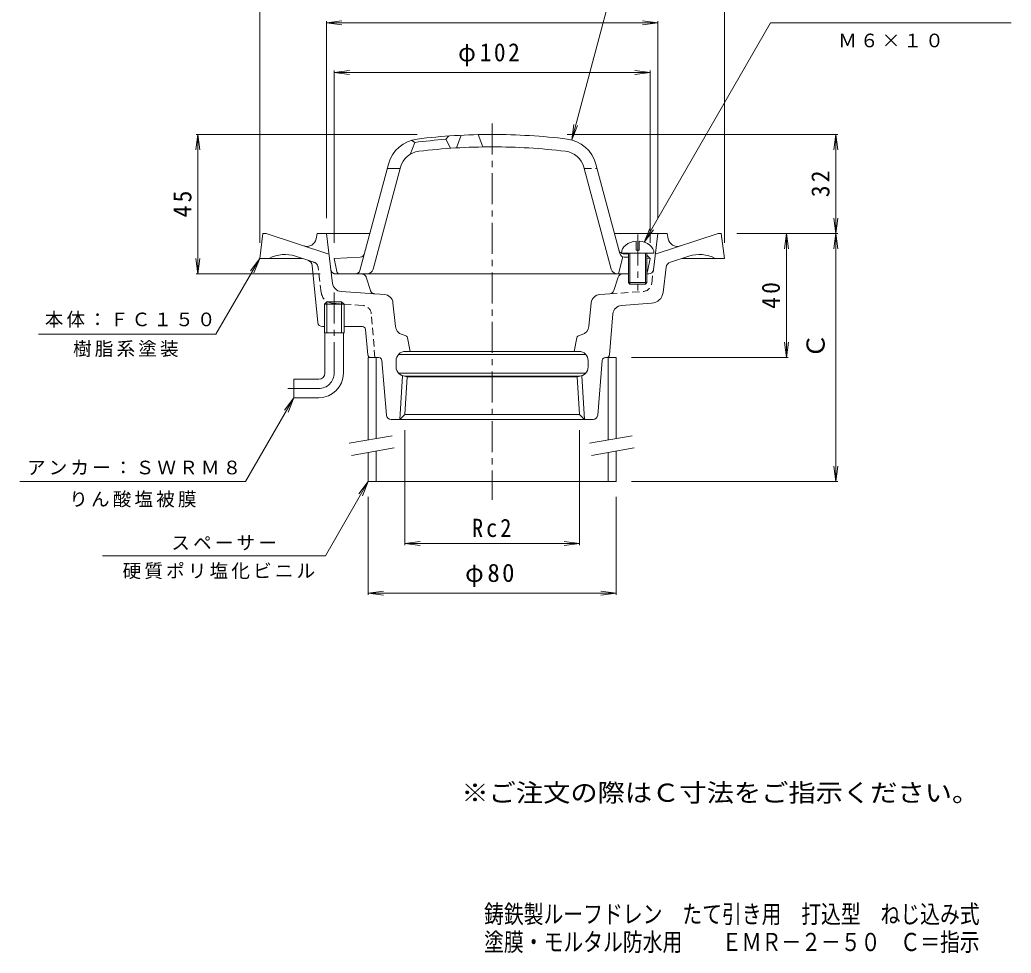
# Model space of a CAD drawing. Units: millimetres, scale not verified. Extents: x -174 to 146, y -230 to 240.
# Drawn here: x -173.8 to 146.3, y -229.9 to 71.4 of the extents above; entities that cross this region are included whole.
import ezdxf
from ezdxf.enums import TextEntityAlignment as Align

# ---------------------------------------------------------------- set-up
doc = ezdxf.new("R2010")
doc.units = ezdxf.units.MM
doc.header["$LTSCALE"] = 2
for name, pattern in [('CHAIN1', [8, 5, -1, 1, -1]), ('DASHED1', [1.8, 1.2, -0.6]), ('DOUBLE_CHAIN2', [12.8, 9, -1, 0.6, -0.6, 0.6, -1])]:
    doc.linetypes.add(name, pattern=pattern)
for name, color, linetype, lineweight in [('0-0_通り芯', 3, 'Continuous', 9), ('0-2_仕上', 6, 'Continuous', 9), ('0-3_建具', 4, 'Continuous', 9), ('0-4_その他', 7, 'Continuous', 9), ('0-E', 7, 'Continuous', 9)]:
    doc.layers.add(name, color=color, linetype=linetype, lineweight=lineweight)
doc.layers.add('F-4_F-4ﾚｲﾔ', color=6, linetype='Continuous')
doc.layers.add('F-5_F-5ﾚｲﾔ', color=2, linetype='Continuous')
doc.styles.add('ＭＳ ゴシック', font='')
doc.styles.get('ＭＳ ゴシック').set_extended_font_data('MS Gothic')

msp = doc.modelspace()

# ---------------------------------------------------------------- linework, layer by layer
at = {"layer": '0-0_通り芯', "linetype": 'CHAIN1'}
for p, q in [((-21.324, 37.875), (-21.324, -83.59)), ((-72.324, -42.624), (-72.324, -16.624)), ((-77.324, -47.624), (-88.324, -47.624))]:
    msp.add_line(p, q, dxfattribs=at)
at = {"layer": '0-0_通り芯'}
for p, q in [((-96.324, -5.624), (-95.324, 2.376)), ((-95.324, 2.376), (-94.324, 2.376)), ((-74.014, -4.223), (-94.324, 2.376)), ((-78.167, 0.652), (-77.824, 2.376)), ((-77.824, 2.376), (-60.815, 2.376)), ((-72.854, -13.67), (-74.824, 2.376)), ((18.166, 2.376), (35.176, 2.376)), ((30.741, -9.307), (32.176, 2.376)), ((31.365, -4.223), (51.676, 2.376)), ((35.518, 0.652), (35.176, 2.376)), ((52.676, 2.376), (51.676, 2.376)), ((53.676, -5.624), (52.676, 2.376)), ((-96.324, -5.624), (-82.647, -5.624)), ((-80.809, -6.221), (-84.834, -4.914)), ((36.237, -6.846), (42.185, -4.914)), ((53.676, -5.624), (39.998, -5.624)), ((-77.617, -26.272), (-79.437, -7.926)), ((33.874, -16.612), (34.87, -8.505)), ((17.982, -16.005), (19.345, -11.674)), ((28.676, -10.624), (29.252, -10.624)), ((-56.115, -17.274), (-70.086, -16.297)), ((13.467, -17.274), (16.656, -17.051)), ((-74.684, -19.624), (-75.499, -20.424)), ((-69.149, -20.424), (-75.499, -20.424)), ((-75.499, -29.624), (-75.499, -20.424)), ((-69.964, -19.624), (-74.684, -19.624)), ((-74.684, -29.624), (-74.684, -19.624)), ((-69.149, -20.424), (-69.964, -19.624)), ((-69.964, -29.624), (-69.964, -19.624)), ((-69.149, -29.624), (-69.149, -20.424)), ((-53.341, -19.953), (-52.536, -27.61)), ((10.692, -19.953), (9.887, -27.61)), ((30.183, -20.115), (20.468, -20.794)), ((17.688, -23.54), (16.601, -36.707)), ((-76.125, -27.624), (-75.499, -27.624)), ((-69.149, -27.624), (-63.229, -27.624)), ((-61.414, -36.724), (-62.234, -28.525)), ((-69.149, -29.624), (-75.499, -29.624)), ((-75.324, -42.624), (-75.324, -29.624)), ((-69.324, -42.624), (-69.324, -29.624)), ((-49.411, -30.457), (-50.377, -30.181)), ((-48.705, -31.222), (-47.824, -35.624)), ((6.056, -31.222), (5.176, -35.624)), ((6.762, -30.457), (7.728, -30.181)), ((-61.324, -37.624), (-57.896, -37.624)), ((-51.56, -36.624), (8.912, -36.624)), ((-49.324, -35.624), (6.676, -35.624)), ((15.605, -37.624), (15.247, -37.624)), ((-56.899, -38.542), (-55.438, -56.248)), ((-52.324, -38.624), (-52.324, -40.624)), ((9.676, -38.624), (9.676, -40.624)), ((14.25, -38.542), (12.789, -56.248)), ((-85.324, -44.624), (-85.324, -50.624)), ((-77.324, -44.624), (-85.324, -44.624)), ((-51.56, -42.624), (8.912, -42.624)), ((-50.247, -43.479), (-51.131, -57.624)), ((-48.794, -43.885), (-49.554, -56.047)), ((-49.324, -43.624), (6.676, -43.624)), ((6.145, -43.885), (-48.794, -43.885)), ((6.145, -43.885), (6.905, -56.047)), ((7.599, -43.479), (8.483, -57.624)), ((-77.324, -50.624), (-85.324, -50.624)), ((-51.131, -57.624), (-49.554, -56.047)), ((6.905, -56.047), (-49.554, -56.047)), ((8.483, -57.624), (6.905, -56.047)), ((11.294, -57.624), (-53.943, -57.624))]:
    msp.add_line(p, q, dxfattribs=at)
at = {"layer": '0-0_通り芯', "linetype": 'DASHED1'}
for p, q in [((-78.886, -6.846), (-80.809, -6.221)), ((-76.523, -16.612), (-77.518, -8.505)), ((30.206, -13.67), (30.737, -9.344)), ((16.656, -17.051), (27.437, -16.297)), ((-72.832, -20.115), (-63.117, -20.794)), ((-59.174, -37.624), (-60.337, -23.54))]:
    msp.add_line(p, q, dxfattribs=at)
at = {"layer": '0-0_通り芯', "linetype": 'DOUBLE_CHAIN2'}
for p, q in [((-63.425, -10.624), (-71.901, -10.624)), ((-60.631, -16.005), (-61.994, -11.674))]:
    msp.add_line(p, q, dxfattribs=at)
at = {"layer": '0-0_通り芯'}
for centre, radius, start, end in [((-81.109, 1.236), 3, 252.00015, 348.7693), ((38.46, 1.236), 3, 191.2307, 287.99985), ((-88.233, -15.375), 11, 71.99997, 117.56897), ((-81.427, -8.123), 2, 5.66527, 72.00005), ((45.585, -15.375), 11, 62.43103, 108.00003), ((29.252, -9.124), 1.5, 270, 353.00053), ((36.855, -8.749), 2, 108.00063, 172.99997), ((20.776, -12.124), 1.5, 90, 162.53079), ((-69.877, -13.304), 3, 186.99973, 266.00018), ((16.552, -15.554), 1.5, 273.99835, 342.52943), ((-56.324, -20.266), 3, 5.99991, 85.99994), ((13.676, -20.266), 3, 94.00006, 174.00009), ((29.904, -16.124), 4, 273.99982, 353.00014), ((20.678, -23.786), 3, 93.99959, 175.28308), ((-76.125, -26.124), 1.5, 185.66531, 270), ((-63.229, -28.624), 1, 5.7108, 90), ((-49.552, -27.296), 3, 186.00017, 254.05441), ((6.904, -27.296), 3, 285.94559, 353.99983), ((-49.685, -31.418), 1, 11.30951, 74.05382), ((7.037, -31.418), 1, 105.94618, 168.69049), ((-60.419, -36.624), 1, 185.71088, 270), ((-57.896, -38.624), 1, 4.71713, 90), ((-49.324, -38.624), 3, 90, 180), ((6.676, -38.624), 3, 0, 90), ((15.247, -38.624), 1, 90, 175.28287), ((15.605, -36.624), 1, 270, 355.28287), ((-49.324, -40.624), 3, 180, 270), ((6.676, -40.624), 3, 270, 0), ((-77.324, -42.624), 2, 270, 0), ((-77.324, -42.624), 8, 270, 0), ((-49.824, -45.599), 2, 58.97771, 84.26102), ((7.176, -45.599), 2, 95.73898, 121.02229), ((-53.943, -56.124), 1.5, 184.71785, 270), ((11.294, -56.124), 1.5, 270, 355.28215)]:
    msp.add_arc(centre, radius, start, end, dxfattribs=at)
at = {"layer": '0-0_通り芯', "linetype": 'DASHED1'}
for centre, radius, start, end in [((-79.504, -8.749), 2, 7.00003, 71.99937), ((27.228, -13.304), 3, 273.99982, 353.00027), ((-72.553, -16.124), 4, 186.99986, 266.00018), ((-63.326, -23.786), 3, 4.71692, 86.00041)]:
    msp.add_arc(centre, radius, start, end, dxfattribs=at)
at = {"layer": '0-0_通り芯', "linetype": 'DOUBLE_CHAIN2'}
for centre, start, end in [((-71.901, -9.124), 186.99947, 270), ((-63.425, -12.124), 17.46921, 90), ((-59.2, -15.554), 197.47057, 266.00165)]:
    msp.add_arc(centre, 1.5, start, end, dxfattribs=at)
at = {"layer": '0-0_通り芯', "linetype": 'CHAIN1'}
msp.add_arc((-77.324, -42.624), 5, 270, 0, dxfattribs=at)
at = {"layer": '0-2_仕上'}
for p, q in [((-47.324, 32.528), (-46.324, 31.799)), ((-32.824, 30.038), (-31.324, 34.126)), ((-25.824, 34.325), (-24.324, 30.353)), ((-46.324, 31.799), (-47.824, 27.961)), ((-64, -9.512), (-54.796, 24.837)), ((-59.76, -9.142), (-50.933, 23.802)), ((-51.047, 23.376), (-55.188, 23.376)), ((17.111, -9.142), (8.284, 23.802)), ((19.894, -4.072), (12.148, 24.837)), ((25.176, -0.053), (25.176, -2.935)), ((25.176, -2.935), (26.176, -2.935)), ((26.176, -0.053), (26.176, -2.935)), ((-63.912, -5.181), (-72.324, -5.624)), ((-71.485, -9.82), (-72.324, -5.624)), ((19.426, -10.624), (20.926, -5.125)), ((20.426, -3.935), (30.926, -3.935)), ((20.992, -4.166), (22.676, -4.254)), ((21.264, -5.181), (22.676, -5.256)), ((22.676, -3.935), (22.676, -13.435)), ((23.176, -3.935), (23.176, -13.935)), ((28.176, -3.935), (28.176, -13.935)), ((28.676, -3.935), (28.676, -13.435)), ((28.676, -4.57), (29.676, -5.624)), ((28.676, -5.572), (29.676, -5.624)), ((28.836, -9.82), (29.676, -5.624)), ((-21.324, -10.624), (-70.505, -10.624)), ((-21.324, -10.624), (22.676, -10.624)), ((22.676, -13.435), (28.676, -13.435)), ((22.676, -13.435), (23.176, -13.935)), ((23.176, -13.935), (28.176, -13.935)), ((28.676, -13.435), (28.176, -13.935))]:
    msp.add_line(p, q, dxfattribs=at)
at = {"layer": '0-2_仕上', "linetype": 'DASHED1'}
msp.add_line((8.398, 23.376), (12.539, 23.376), dxfattribs=at)
at = {"layer": '0-2_仕上', "linetype": 'CHAIN1'}
msp.add_line((25.676, 2.108), (25.676, -15.974), dxfattribs=at)
at = {"layer": '0-2_仕上'}
msp.add_lwpolyline([(-35.324, 33.885), (-36.324, 32.81), (-34.824, 29.91)], dxfattribs=at)
for centre, radius, start, end in [((-44.171, 21.99), 11, 96.94295, 165), ((-21.324, -165.624), 199, 94.32288, 97.21703), ((-21.324, -165.624), 200, 90, 96.94302), ((-21.324, -165.624), 200, 83.05698, 90), ((1.522, 21.99), 11, 15, 83.05705), ((-44.171, 21.99), 7, 96.94316, 165.00005), ((-21.324, -165.624), 196, 90, 96.94304), ((-21.324, -165.624), 196, 83.05696, 90), ((1.522, 21.99), 7, 14.99995, 83.05684), ((21.07, -2.668), 1.5, 195.00046, 266.98737), ((-63.991, -3.684), 1.5, 273.01263, 344.99954), ((21.343, -3.684), 1.5, 195.00046, 266.98737), ((-65.449, -9.124), 1.5, 270, 345.00003), ((-61.692, -8.624), 2, 270, 344.99991), ((19.043, -8.624), 2, 195.00009, 270), ((-70.505, -9.624), 1, 191.30994, 270), ((27.856, -9.624), 1, 325.06651, 348.69006)]:
    msp.add_arc(centre, radius, start, end, dxfattribs=at)
for start_param, end_param in [(1.6661844, 3.1415927), (6.2831853, 7.7585936)]:
    msp.add_ellipse((25.676, -3.935), major_axis=(5.25, 0), ratio=0.7428, start_param=start_param, end_param=end_param, dxfattribs=at)
at = {"layer": '0-3_建具'}
for p, q in [((-61.324, -37.624), (-61.324, -64.201)), ((-58.824, -37.624), (-58.824, -63.76)), ((16.176, -37.624), (18.676, -37.624)), ((16.176, -37.624), (16.176, -64.201)), ((18.676, -37.624), (18.676, -63.76)), ((-61.324, -68.263), (-61.324, -77.624)), ((-58.824, -67.822), (-58.824, -77.624)), ((16.176, -68.263), (16.176, -77.624)), ((18.676, -67.822), (18.676, -77.624)), ((-61.324, -77.624), (18.676, -77.624))]:
    msp.add_line(p, q, dxfattribs=at)
at = {"layer": '0-3_建具', "color": 7}
for p, q in [((-67.438, -65.279), (-53.651, -62.848)), ((10.062, -65.279), (23.849, -62.848)), ((-66.743, -69.218), (-52.956, -66.787)), ((10.757, -69.218), (24.544, -66.787))]:
    msp.add_line(p, q, dxfattribs=at)
at = {"layer": '0-4_その他'}
for p, q in [((-96.324, -0.624), (-96.324, 86.976)), ((53.676, -0.624), (53.676, 86.976)), ((-74.824, 70.376), (-69.867, 71.028)), ((-74.824, 7.376), (-74.824, 70.976)), ((32.176, 70.376), (27.218, 71.028)), ((32.176, 7.376), (32.176, 70.976)), ((-74.824, 70.376), (32.176, 70.376)), ((-74.824, 70.376), (-69.867, 69.723)), ((32.176, 70.376), (27.218, 69.723)), ((-72.324, 54.376), (-67.367, 55.028)), ((-72.324, -0.624), (-72.324, 54.976)), ((29.676, 54.376), (24.718, 55.028)), ((29.676, -0.624), (29.676, 54.976)), ((-72.324, 54.376), (29.676, 54.376)), ((-72.324, 54.376), (-67.367, 53.723)), ((29.676, 54.376), (24.718, 53.723)), ((-116.324, 34.376), (-116.977, 29.419)), ((-45.501, 34.376), (-116.924, 34.376)), ((-116.324, -10.624), (-116.324, 34.376)), ((-116.324, 34.376), (-115.672, 29.419)), ((2.852, 34.376), (90.276, 34.376)), ((89.676, 34.376), (89.023, 29.419)), ((89.676, 2.376), (89.676, 34.376)), ((89.676, 34.376), (90.328, 29.419)), ((89.676, 2.376), (89.023, 7.333)), ((89.676, 2.376), (90.328, 7.333)), ((57.676, 2.376), (90.276, 2.376)), ((73.676, 2.376), (73.023, -2.581)), ((73.676, -37.624), (73.676, 2.376)), ((73.676, 2.376), (74.328, -2.581)), ((89.676, 2.376), (89.023, -2.581)), ((89.676, -77.624), (89.676, 2.376)), ((89.676, 2.376), (90.328, -2.581)), ((-116.324, -10.624), (-116.977, -5.667)), ((-116.324, -10.624), (-115.672, -5.667)), ((-76.901, -10.624), (-116.924, -10.624)), ((73.676, -37.624), (73.023, -32.667)), ((73.676, -37.624), (74.328, -32.667)), ((23.676, -37.624), (74.276, -37.624)), ((-49.554, -61.047), (-49.554, -98.224)), ((6.905, -61.047), (6.905, -98.224)), ((89.676, -77.624), (89.023, -72.667)), ((89.676, -77.624), (90.328, -72.667)), ((23.676, -77.624), (90.276, -77.624)), ((-61.324, -82.624), (-61.324, -114.224)), ((18.676, -82.624), (18.676, -114.224)), ((-49.554, -97.624), (-44.596, -96.972)), ((-49.554, -97.624), (6.905, -97.624)), ((-49.554, -97.624), (-44.596, -98.277)), ((6.905, -97.624), (1.948, -96.972)), ((6.905, -97.624), (1.948, -98.277)), ((-61.324, -113.624), (-56.367, -112.972)), ((-61.324, -113.624), (18.676, -113.624)), ((-61.324, -113.624), (-56.367, -114.277)), ((18.676, -113.624), (13.718, -112.972)), ((18.676, -113.624), (13.718, -114.277))]:
    msp.add_line(p, q, dxfattribs=at)
at = {"layer": '0-E'}
for p, q in [((27.745, -0.351), (68.579, 70.376)), ((68.579, 70.376), (146.265, 70.376)), ((4.369, 32.615), (5.022, 37.572)), ((4.369, 32.615), (6.283, 37.234)), ((27.745, -0.351), (29.658, 4.269)), ((27.745, -0.351), (30.789, 3.616)), ((-96.324, -5.624), (-99.368, -9.591)), ((-96.324, -5.624), (-98.238, -10.244)), ((-85.324, -50.624), (-100.913, -77.624)), ((-85.324, -50.624), (-88.368, -54.591)), ((-85.324, -50.624), (-87.238, -55.244)), ((-100.913, -77.624), (-173.833, -77.624)), ((-61.324, -77.624), (-75.181, -101.624)), ((-61.324, -77.624), (-64.368, -81.591)), ((-61.324, -77.624), (-63.238, -82.244)), ((-75.181, -101.624), (-147.183, -101.624))]:
    msp.add_line(p, q, dxfattribs=at)
for points in [[(4.369, 32.615), (25.205, 110.376), (110.188, 110.376)], [(-96.324, -5.624), (-110.502, -30.103), (-167.817, -30.103)]]:
    msp.add_lwpolyline(points, dxfattribs=at)

# ---------------------------------------------------------------- texts
at = {"layer": '0-4_その他', "color": 2, "style": 'ＭＳ ゴシック'}
msp.add_text('Ｃ', height=5.865, rotation=90, dxfattribs=at).set_placement((87.803, -37.842), align=Align.BOTTOM_LEFT)
at = {"layer": '0-4_その他', "color": 2, "char_height": 5.865, "attachment_point": 7, "style": 'ＭＳ ゴシック'}
for s, insert in [('\\T1.21;\\W0.95;φ102', (-32.324, 56.376)), ('\\T1.27;\\W0.9;Rc2', (-27.824, -95.624)), ('\\T1.19;φ80', (-30.074, -111.624))]:
    msp.add_mtext(s, dxfattribs=dict(at, insert=insert))
at = {"layer": '0-4_その他', "color": 2, "char_height": 5.865, "attachment_point": 7, "rotation": 90, "style": 'ＭＳ ゴシック'}
for s, insert in [('\\T1.27;\\W0.95;32', (87.676, 14.126)), ('\\T1.27;\\W0.95;45', (-118.324, 7.626)), ('\\T1.27;\\W0.95;40', (71.676, -21.874))]:
    msp.add_mtext(s, dxfattribs=dict(at, insert=insert))
at = {"layer": '0-E', "char_height": 4.399, "attachment_point": 7, "style": 'ＭＳ ゴシック'}
for s, insert in [('\\T1.17;Ｍ６×１０', (90.422, 62.442)), ('\\T1.17;本体：ＦＣ１５０', (-165.787, -27.995)), ('\\T1.17;樹脂系塗装', (-156.655, -37.465)), ('\\T1.17;アンカー：ＳＷＲＭ８', (-171.532, -75.531)), ('\\T1.17;りん酸塩被膜', (-157.873, -86.016)), ('\\T1.17;スペーサー', (-124.905, -99.884)), ('\\T1.17;硬質ポリ塩化ビニル', (-140.644, -109.157))]:
    msp.add_mtext(s, dxfattribs=dict(at, insert=insert))
at = {"layer": 'F-4_F-4ﾚｲﾔ', "style": 'ＭＳ ゴシック', "width": 0.8}
for s, p in [('鋳鉄製ルーフドレン\u3000たて引き用\u3000打込型\u3000ねじ込み式', (-23.924, -221.933)), ('塗膜・モルタル防水用\u3000\u3000ＥＭＲ－２－５０\u3000Ｃ＝指示', (-23.924, -230.933))]:
    msp.add_text(s, height=5.865, dxfattribs=at).set_placement(p, align=Align.BOTTOM_LEFT)
at = {"layer": 'F-5_F-5ﾚｲﾔ', "style": 'ＭＳ ゴシック', "width": 1.1}
msp.add_text('※ご注文の際はＣ寸法をご指示ください。', height=5.865, dxfattribs=at).set_placement((-31.26, -182.758), align=Align.BOTTOM_LEFT)

doc.saveas('drawing.dxf')
